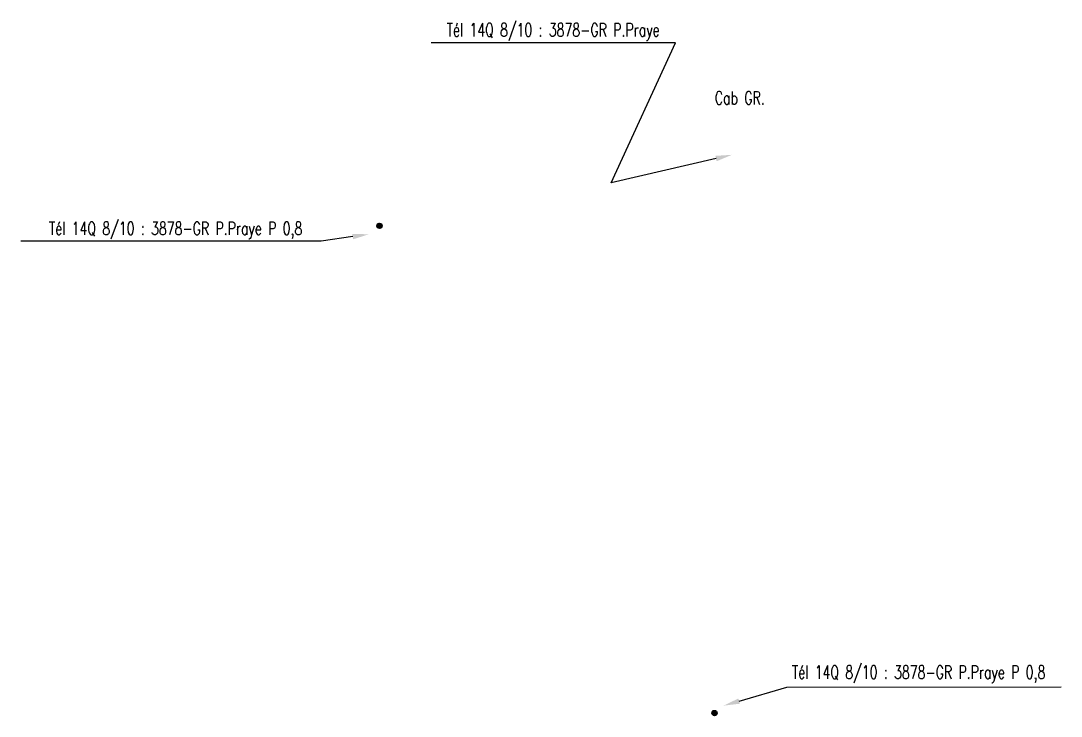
# Model space of a CAD drawing. Header units: millimetres. Extents: x 161000 to 161272, y 122092 to 122723.
# Drawn here: x 161108.7 to 161267.6, y 122091.7 to 122197.9 of the extents above; entities that cross this region are included whole.
import ezdxf
from ezdxf.enums import TextEntityAlignment as Align

# ---------------------------------------------------------------- set-up
doc = ezdxf.new("R2010")
doc.units = ezdxf.units.MM
doc.header["$MEASUREMENT"] = 0
doc.layers.get('0').update_dxf_attribs({"linetype": 'CONTINUOUS'})
doc.layers.add('S_100', color=5, linetype='CONTINUOUS')
doc.styles.get("Standard").update_dxf_attribs({"font": 'ROMANS.SHX'})

# ---------------------------------------------------------------- blocks, each defined once
blk = doc.blocks.new('*X0')
at = {"color": 0, "linetype": 'Continuous'}
for p, q in [((160958.68, 122030.17), (160959.59, 122031.07)), ((160958.69, 122030.4), (160959.36, 122031.07)), ((160958.73, 122029.99), (160959.77, 122031.03)), ((160958.8, 122029.84), (160959.92, 122030.96)), ((160958.9, 122029.71), (160960.04, 122030.86)), ((160959.02, 122029.61), (160960.15, 122030.74)), ((160959.16, 122029.53), (160960.23, 122030.59)), ((160959.33, 122029.47), (160960.28, 122030.42)), ((160959.55, 122029.46), (160960.29, 122030.21)), ((160959.86, 122029.55), (160960.21, 122029.9))]:
    blk.add_line(p, q, dxfattribs=at)

msp = doc.modelspace()

# ---------------------------------------------------------------- linework, layer by layer
at = {"layer": 'S_100', "linetype": 'Continuous'}
for p, q in [((161208.7, 122194.52), (161171.4, 122194.52)), ((161198.85, 122173.13), (161208.7, 122194.52)), ((161214.88, 122176.85), (161198.85, 122173.13)), ((161159.4, 122164.93), (161154.61, 122164.24)), ((161154.61, 122164.24), (161108.72, 122164.24)), ((161218.41, 122093.98), (161225.69, 122096.11)), ((161225.69, 122096.11), (161267.58, 122096.18))]:
    msp.add_line(p, q, dxfattribs=at)
for centre in [(161163.49, 122166.57), (161214.65, 122092.15)]:
    msp.add_circle(centre, 0.405, dxfattribs=at)
for points in [[(161214.78, 122177.26), (161214.97, 122176.44), (161217.31, 122177.42)], [(161159.34, 122165.34), (161159.46, 122164.52), (161161.88, 122165.28)], [(161218.53, 122093.58), (161218.29, 122094.38), (161216.01, 122093.28)]]:
    msp.add_solid(points, dxfattribs=at)

# ---------------------------------------------------------------- block references
at = {"layer": 'S_100', "linetype": 'Continuous', "xscale": 0.5, "yscale": 0.5, "zscale": 0.5, "rotation": 12.26503855400602}
for p in [(95482.36, 45447.44), (95533.52, 45373.02)]:
    msp.add_blockref('*X0', p, dxfattribs=at)

# ---------------------------------------------------------------- texts
at = {"layer": 'S_100', "linetype": 'Continuous', "width": 0.7}
for s, p in [('Tél 14Q 8/10 : 3878-GR P.Praye', (161190, 122196.36)), ('Cab GR.', (161218.5, 122186.11)), ('Tél 14Q 8/10 : 3878-GR P.Praye P 0,8', (161132.36, 122166.04)), ('Tél 14Q 8/10 : 3878-GR P.Praye P 0,8', (161245.81, 122098.25))]:
    msp.add_text(s, height=2, dxfattribs=at).set_placement(p, align=Align.MIDDLE)

doc.saveas('drawing.dxf')
